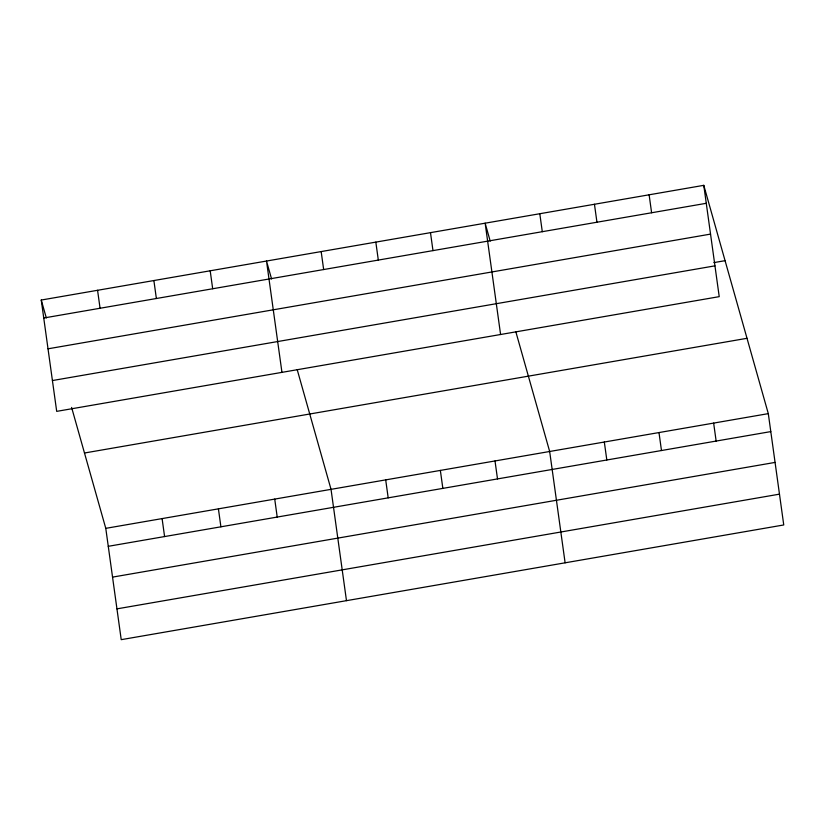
<?xml version="1.0" encoding="UTF-8"?>
<svg xmlns="http://www.w3.org/2000/svg" width="825" height="825" viewBox="0 0 825 825"><rect width="100%" height="100%" fill="white"/><g stroke="black" fill="none" stroke-linecap="round" stroke-linejoin="round"><path stroke-width="1.24" d="M703.777 185.336L719.225 296.649L56.698 411.366L41.25 300.042L703.777 185.336L768.302 413.634L783.75 524.958L121.223 639.664L105.775 528.351L71.6 407.416M43.746 318.007L706.272 203.301M48.015 348.81L710.542 234.104M713.893 262.608L725.072 260.669M52.418 380.552L714.945 265.846M84.48 453.007L747.007 338.302M105.775 528.351L768.302 413.634M108.271 546.315L770.798 431.599M112.54 577.118L775.067 462.412M116.954 608.86L779.47 494.154M490.215 241.127L485.141 223.183L500.589 334.507M515.842 331.794L549.667 451.492L565.115 562.815M271.58 278.974L266.506 261.04L281.954 372.364M297.206 369.652L331.031 489.349L346.479 600.672M41.25 300.042L46.324 317.976M713.646 423.101L716.141 441.066M649.12 194.793L651.606 212.757M658.989 432.568L661.475 450.532M594.454 204.26L596.949 222.224M604.323 442.025L606.818 459.989M539.798 213.727L542.293 231.691M495.01 460.958L497.506 478.923M430.485 232.65L432.981 250.614M440.354 470.415L442.85 488.379M375.829 242.117L378.314 260.081M385.698 479.882L388.183 497.846M321.162 251.573L323.658 269.538M274.725 499.094L277.21 517.058M210.189 270.786L212.685 288.75M218.408 508.85L220.904 526.814M153.883 280.541L156.368 298.506M162.092 518.595L164.588 536.559M97.567 290.287L100.062 308.251"/></g></svg>
